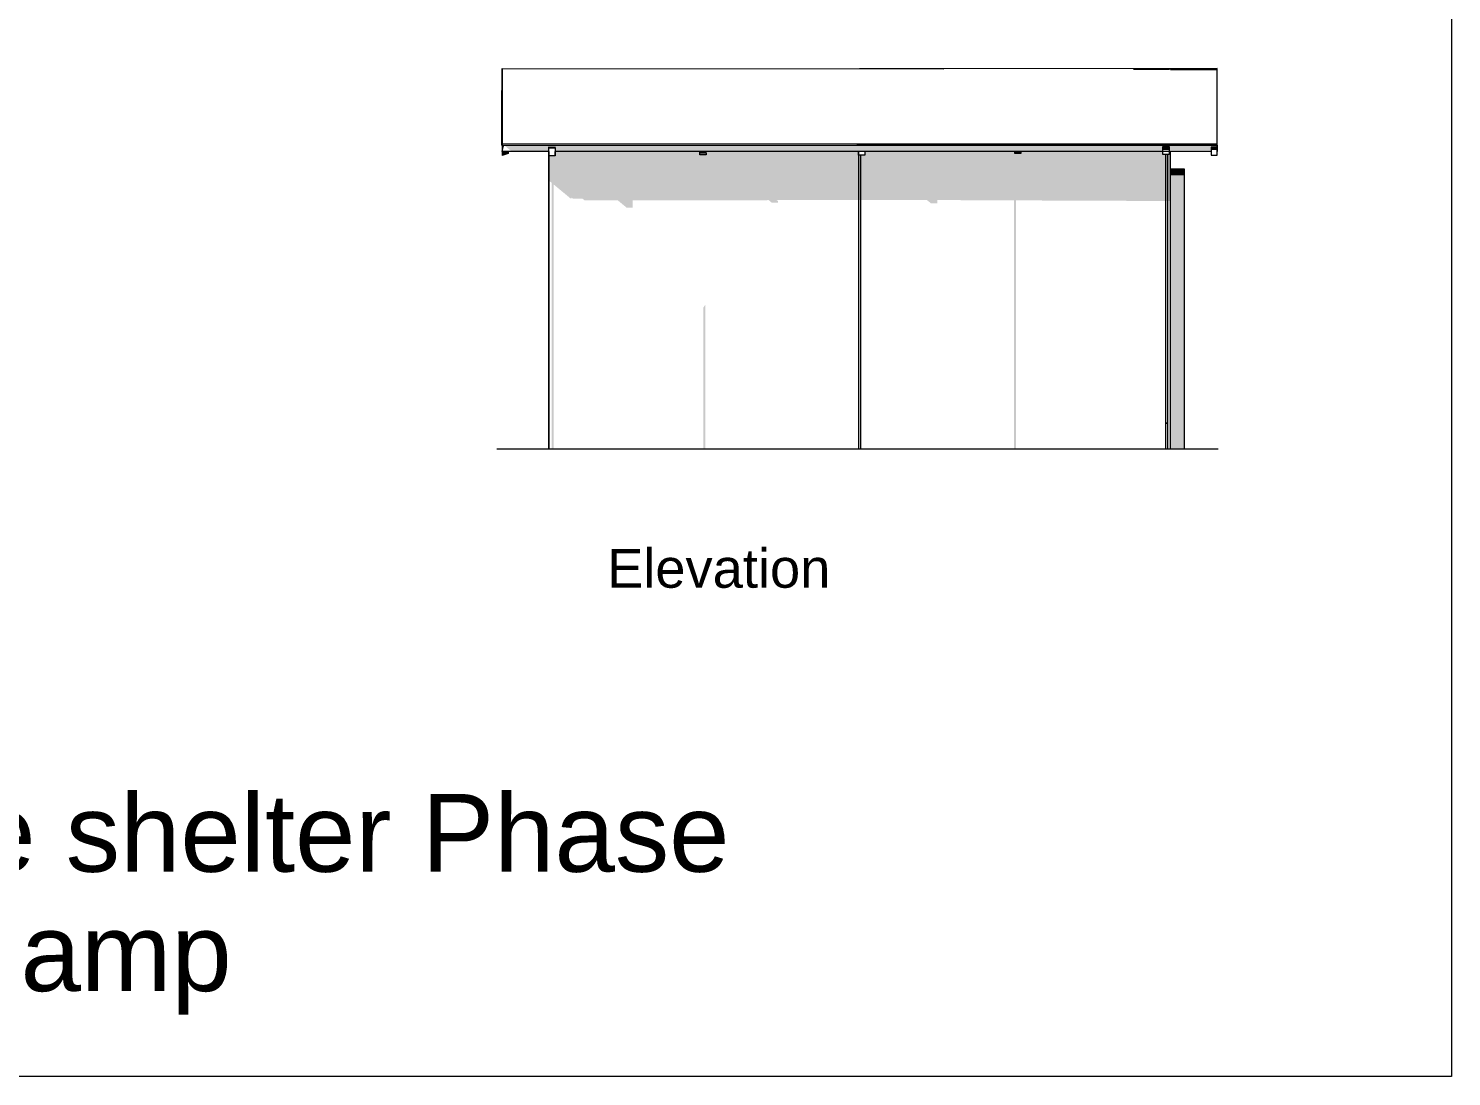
# Model space of a CAD drawing. Extents: x 4998 to 29504, y 981 to 19512.
# Drawn here: x 20348 to 29504, y 981 to 7724 of the extents above; entities that cross this region are included whole.
import ezdxf

# ---------------------------------------------------------------- set-up
doc = ezdxf.new("R2010")
doc.units = 0
doc.header["$MEASUREMENT"] = 0
for name, color, linetype, lineweight in [('A01_Esquisses.A_No_stylo__1', 7, 'Continuous', 5), ('A01_Esquisses.A_No_stylo__10', 134, 'Continuous', 5), ('B08_Murs ext_ Périphériques.B_No_stylo__161', 1, 'Continuous', 15)]:
    doc.layers.add(name, color=color, linetype=linetype, lineweight=lineweight)
for name, color, linetype, lineweight, true_color in [('B03_Constr_ Poteaux.B_No_stylo__189', 7, 'Continuous', 5, 0xb3b3b3), ('B03_Constr_ Poteaux.B_No_stylo__88', 7, 'Continuous', 13, 0xfd4435), ('B08_Murs ext_ Périphériques.B_No_stylo__189', 7, 'Continuous', 5, 0xb3b3b3), ('B08_Murs ext_ Périphériques.B_No_stylo__87', 7, 'Continuous', 13, 0x6a6a6a), ('B17_Toit_ Toitures.B_No_stylo__189', 7, 'Continuous', 5, 0xb3b3b3), ('B17_Toit_ Toitures.B_No_stylo__92', 7, 'Continuous', 13, 0xbf8080), ('C07_2D_ Textes_ Ttes échelle.C_No_stylo__66', 7, 'Continuous', 15, 0x5555ff), ('G04_Exter_ Environnement.G_No_stylo__189', 7, 'Continuous', 5, 0xb3b3b3), ('G04_Exter_ Environnement.G_No_stylo__90', 7, 'Continuous', 13, 0x00bfbf)]:
    doc.layers.add(name, color=color, linetype=linetype, lineweight=lineweight, true_color=true_color)
doc.styles.add('STYLE_GENERE_1', font='arial.ttf')

msp = doc.modelspace()

# ---------------------------------------------------------------- hatches: boundary and pattern name
at = {"layer": 'B03_Constr_ Poteaux.B_No_stylo__189', "linetype": 'Continuous', "lineweight": 0, "true_color": 0x595959}
for points in [[(25688.1, 6932.4), (25688.1, 6619.9), (25688.9, 6620.5), (25688.9, 6909.1), (25688.4, 6909.1), (25688.4, 6932.4)], [(25688.9, 6909.1), (25688.9, 6620.5), (25690.6, 6619.9), (25690.6, 6909.1)], [(25690.6, 6909.1), (25690.6, 6619.9), (25700.6, 6619.9), (25700.6, 6909.1)], [(25700.7, 6909.1), (25700.6, 6909.1), (25700.6, 6619.9), (25700.7, 6620)], [(25700.7, 6909.1), (25700.7, 6620), (25702.3, 6620.5), (25702.3, 6909.1)], [(25703.2, 6909.1), (25702.3, 6909.1), (25702.3, 5018.9), (25703.2, 5018.9)], [(27663.6, 6912.3), (27663.6, 6613.9), (27664.2, 6614.2), (27664.2, 6912.3)], [(27664.2, 6912.3), (27664.2, 6614.2), (27666.9, 6613.8), (27666.9, 6912.3)], [(27674.9, 6912.3), (27666.9, 6912.3), (27666.9, 6613.8), (27674.9, 6613.8)], [(27674.9, 6912.3), (27674.9, 6613.8), (27677.6, 6614.2), (27677.6, 6912.3)], [(27678.2, 6912.3), (27677.6, 6912.3), (27677.6, 5186.4), (27678.2, 5186.4)], [(23695.8, 5183.9), (23695.8, 5018.9), (23695.9, 5018.9), (23695.9, 5183.9)], [(27677.6, 5183.9), (27678.2, 5183.9), (27678.2, 5186.4), (27677.6, 5186.4)], [(27677.6, 5018.9), (27678.2, 5018.9), (27678.2, 5183.9), (27677.6, 5183.9)]]:
    msp.add_hatch(color=251, dxfattribs=at).paths.add_polyline_path(points, flags=0)
at = {"layer": 'B08_Murs ext_ Périphériques.B_No_stylo__189', "linetype": 'Continuous', "lineweight": 0, "true_color": 0x595959}
for points in [[(23695.9, 6932.4), (23695.9, 6745.7), (23696.5, 6745.2), (23696.5, 6904.3), (23696.4, 6904.3), (23696.4, 6932.4)], [(23696.5, 6745.2), (23714, 6730.7), (23714, 6093.2), (23727.4, 6113.3), (23727.4, 6719.7), (23838.3, 6627.9), (23843.9, 6635.8), (23849.3, 6629.2), (23912.5, 6629), (23926.2, 6617.8), (24139.5, 6618), (24196, 6571.3), (24236, 6571.3), (24236, 6618.2), (24688.8, 6618.7), (24688.8, 6911.3), (24667.5, 6911.3), (24667.5, 6932.4), (23736.5, 6932.4), (23736.4, 6904.3), (23696.5, 6904.3)], [(24688.8, 6618.7), (25110.3, 6619.2), (25130.1, 6602.9), (25170.1, 6602.9), (25170.1, 6612.8), (25162.3, 6619.3), (25688.1, 6619.9), (25688.1, 6932.4), (24707.5, 6932.4), (24707.5, 6911.3), (24688.8, 6911.3)], [(25728.4, 6909.1), (25703.2, 6909.1), (25703.2, 6619.9), (26050.1, 6620.4), (26128.4, 6620), (26155.3, 6597.8), (26195.3, 6597.8), (26195.3, 6619.8), (26688.8, 6617.8), (26688.8, 5515), (26702.2, 5535.1), (26702.2, 6617.7), (27663.6, 6613.9), (27663.6, 6912.3), (27645.9, 6912.3), (27645.9, 6932.4), (26732.9, 6932.4), (26732.9, 6918.5), (26692.9, 6918.5), (26692.9, 6932.4), (25728.4, 6932.4)], [(27678.2, 6613.8), (27685.9, 6613.8), (27685.9, 6912.3), (27678.2, 6912.3)], [(27685.9, 6613.8), (27695.9, 6613.7), (27695.9, 6932.4), (27685.9, 6932.4)], [(27785.9, 6818.9), (27695.9, 6818.9), (27695.9, 6778.9), (27785.9, 6778.9)], [(27695.9, 6778.9), (27695.9, 5018.9), (27785.9, 5018.9), (27785.9, 6778.9)], [(23714, 6092.8), (23714, 5185.9), (23727.4, 5206), (23727.4, 6112.9)], [(24688.8, 5380.5), (24702.2, 5400.6), (24702.2, 5946.6), (24688.8, 5926.5)], [(26688.8, 5514.6), (26688.8, 5019), (26702.2, 5019), (26702.2, 5534.7)], [(24688.8, 5019), (24702.2, 5019), (24702.2, 5400.2), (24688.8, 5380.1)], [(23714, 5019), (23727.4, 5019), (23727.4, 5205.7), (23714, 5185.6)]]:
    msp.add_hatch(color=251, dxfattribs=at).paths.add_polyline_path(points, flags=0)
at = {"layer": 'B17_Toit_ Toitures.B_No_stylo__189', "linetype": 'Continuous', "lineweight": 0, "true_color": 0x595959}
for points in [[(23394.5, 7423.9), (23393.9, 7218.9), (23394.6, 7218.9), (23394.6, 7418.9), (23394.5, 7418.9)], [(23394.6, 7463), (23394.6, 7463), (23394.6, 7460.4), (23394.6, 7460.4), (23394.6, 7460.6)], [(27686.1, 7458.7), (27685.9, 7458.9), (27685.9, 7458.7)], [(27996.1, 7458.4), (27996.3, 7458.4), (27996.3, 7458.8), (27996.2, 7458.9)], [(23393.1, 6972.4), (23394.6, 6972.4), (23394.6, 7178.9), (23393.7, 7178.9)]]:
    msp.add_hatch(color=251, dxfattribs=at).paths.add_polyline_path(points, flags=0)
at = {"layer": 'G04_Exter_ Environnement.G_No_stylo__189', "linetype": 'Continuous', "lineweight": 0, "true_color": 0x595959}
for points in [[(23394.6, 7463.4), (23394.6, 7460.4), (23394.6, 7460.4), (23394.6, 7460.4), (23394.6, 7463)], [(23394.6, 7460.4), (23394.6, 7458.1)], [(23394.6, 7458.1), (23394.8, 7246.9), (23394.8, 7246.7)], [(27996.2, 7458.9), (27996.1, 7458.4)], [(27996.3, 7458.9), (27996.3, 7458.9), (27996.3, 7418.9), (27996.3, 7418.9)], [(23395.1, 6972.1), (23394.6, 6971.9), (23394.6, 6932.4), (23401.3, 6963.4), (23403.1, 6971.8), (23395.1, 6971.8)], [(23402.8, 6970.2), (23399.1, 6953), (23406.7, 6963.9)], [(23695.8, 6971.9), (23409.5, 6971.8), (23457.5, 6932.4), (23695.8, 6932.4)], [(23695.8, 6971.9), (23695.8, 6932.4), (23696.4, 6932.4), (23696.4, 6956.2), (23696.4, 6963.1), (23696.5, 6963.1), (23696.5, 6971.9)], [(23696.4, 6963.1), (23696.4, 6956.2), (23736.4, 6956.2), (23736.4, 6963.1)], [(23696.5, 6963.1), (23736.4, 6963.1), (23736.4, 6932.4), (24688.8, 6932.4), (24688.8, 6972.1), (23696.5, 6971.9)], [(23736.4, 6956.2), (23736.4, 6904.3), (23736.5, 6932.4), (23736.4, 6932.4), (23736.4, 6963.1)], [(24688.8, 6962.3), (25700.7, 6961.4), (25700.7, 6972.4), (25680.9, 6972.4), (24688.8, 6972.1)], [(24688.8, 6932.4), (25582.1, 6932.4), (25700.7, 6933), (25700.7, 6961.4), (24688.8, 6962.3)], [(25700.7, 6961.4), (27645.9, 6959.7), (27645.9, 6964.2), (27663.6, 6964.2), (27663.6, 6972.4), (25700.7, 6972.4)], [(25700.7, 6961.4), (25700.7, 6933), (25739.7, 6933.2), (27645.9, 6940.9), (27645.9, 6959.7)], [(27645.9, 6964.2), (27645.9, 6941), (27685.9, 6941), (27685.9, 6964.2)], [(27663.6, 6972.4), (27663.6, 6964.2), (27685.9, 6964.2), (27685.9, 6972.4)], [(27685.9, 6972.4), (27685.9, 6959.7), (27956.2, 6959.4), (27956.2, 6961), (27956.2, 6961.1), (27996.2, 6961.1), (27996.2, 6972.4)], [(27685.9, 6941.1), (27956.2, 6942.2), (27956.2, 6959.4), (27685.9, 6959.7)], [(27956.2, 6961.1), (27956.2, 6961), (27996.2, 6961), (27996.2, 6961.1)], [(27956.2, 6961), (27956.2, 6942.9), (27996.2, 6942.9), (27996.2, 6961)], [(27996.2, 6972.4), (27996.2, 6961), (27996.2, 6961), (27996.2, 6932.4), (27996.3, 6932.4), (27996.3, 6972.4)], [(23420.8, 6932.4), (23394.6, 6923.7), (23394.6, 6905.6), (23434.6, 6918.8), (23434.6, 6932.4)], [(23394.6, 6923.7), (23420.8, 6932.4), (23394.6, 6932.4)], [(23394.6, 6932.1), (23394.6, 6932.1), (23394.6, 6932.2)], [(23434.6, 6932.4), (23434.6, 6932.1), (23695.8, 6932.1), (23695.8, 6932.4)], [(23696.4, 6956.2), (23696.4, 6951.1), (23696.5, 6951.1), (23696.5, 6956.2)], [(23736.4, 6956.2), (23696.5, 6956.2), (23696.5, 6951.1), (23736.4, 6951.2)], [(24667.5, 6932.4), (24667.5, 6922.5), (24688.8, 6922.5), (24688.8, 6932.4)], [(24707.5, 6932.4), (24688.8, 6932.4), (24688.8, 6922.5), (24707.5, 6922.5)], [(25700.7, 6932.4), (25688.4, 6932.4), (25688.4, 6931.2), (25700.7, 6931.2)], [(25700.7, 6931.2), (25728.4, 6931.1), (25728.4, 6932.4), (25700.7, 6932.4)], [(26732.9, 6932.4), (26692.9, 6932.4), (26692.9, 6918.5), (26732.9, 6918.5)], [(27956.1, 6932.4), (27695.9, 6932.4), (27695.9, 6932.1), (27956.1, 6932.1)], [(27956.1, 6932.4), (27956.1, 6932.1), (27956.2, 6932.1), (27956.2, 6932.4)], [(23695.9, 5958.9), (23695.9, 5964)]]:
    msp.add_hatch(color=251, dxfattribs=at).paths.add_polyline_path(points, flags=0)

# ---------------------------------------------------------------- linework, layer by layer
at = {"layer": 'A01_Esquisses.A_No_stylo__1', "linetype": 'Continuous'}
msp.add_line((23361.9, 5018.9), (28002.2, 5018.9), dxfattribs=at)
at = {"layer": 'A01_Esquisses.A_No_stylo__10', "linetype": 'Continuous'}
for p, q in [((29503.6, 19511.9), (29503.6, 980.7)), ((29503.6, 980.7), (4998, 980.7))]:
    msp.add_line(p, q, dxfattribs=at)
at = {"layer": 'B03_Constr_ Poteaux.B_No_stylo__88', "linetype": 'Continuous'}
for p, q in [((23695.8, 5185.9), (23695.8, 6932.4)), ((23695.8, 5185.9), (23695.9, 5185.9)), ((23695.8, 5183.9), (23695.8, 5185.9)), ((23695.8, 5018.9), (23695.8, 5183.9)), ((23695.8, 5183.9), (23695.9, 5183.9)), ((27663.5, 5186.4), (27664.2, 5186.4)), ((27663.5, 5183.9), (27664.2, 5183.9)), ((27664.2, 5186.4), (27666.9, 5186.4)), ((27664.2, 5183.9), (27666.9, 5183.9)), ((27666.9, 5186.4), (27674.9, 5186.4)), ((27666.9, 5183.9), (27674.9, 5183.9)), ((27674.9, 5186.4), (27677.6, 5186.4)), ((27674.9, 5183.9), (27677.6, 5183.9)), ((27677.6, 5186.4), (27678.2, 5186.4)), ((27677.6, 5183.9), (27678.2, 5183.9))]:
    msp.add_line(p, q, dxfattribs=at)
at = {"layer": 'B08_Murs ext_ Périphériques.B_No_stylo__161', "linetype": 'Continuous'}
for p, q in [((27785.9, 6818.9), (27695.9, 6818.9)), ((27785.9, 6778.9), (27785.9, 6818.9)), ((27785.9, 5018.9), (27785.9, 6778.9))]:
    msp.add_line(p, q, dxfattribs=at)
at = {"layer": 'B08_Murs ext_ Périphériques.B_No_stylo__87', "linetype": 'Continuous'}
for p, q in [((23695.9, 6932.4), (23695.9, 5018.9)), ((25688.1, 6932.4), (25688.1, 5018.9)), ((25703.2, 5018.9), (25703.2, 6909.1)), ((27663.6, 6912.3), (27663.6, 5018.9)), ((27678.2, 5018.9), (27678.2, 6912.3)), ((27695.9, 5186.4), (27695.9, 6932.4)), ((27695.8, 5186.4), (27695.9, 5186.4)), ((27695.9, 5018.9), (27695.9, 5186.4))]:
    msp.add_line(p, q, dxfattribs=at)
at = {"layer": 'B17_Toit_ Toitures.B_No_stylo__92', "linetype": 'Continuous'}
for p, q in [((23393.8, 7218.9), (23394.5, 7433.9)), ((23393.9, 7218.9), (23394.5, 7423.9)), ((23394.6, 7463.4), (23394.6, 7465.8)), ((23394.6, 7465.8), (26236.6, 7464.8)), ((23394.6, 7460.4), (23394.6, 7463.4)), ((23394.6, 7463), (23394.8, 7247.5)), ((23394.6, 7458.9), (23394.6, 7463)), ((27996.3, 7465.8), (25695.4, 7465)), ((27996.3, 6981.7), (27996.3, 7465.8)), ((23394.8, 7247.5), (23395.1, 6981.2)), ((23393.1, 6972.4), (23393.7, 7178.9)), ((23393.1, 6981.7), (23393.7, 7178.9)), ((23393.1, 6972.4), (23393.1, 6981.7)), ((23394.6, 6972.4), (23393.1, 6972.4)), ((23395.1, 6981.2), (25680.9, 6981.7)), ((23395.1, 6971.8), (23395.1, 6981.2)), ((23395.1, 6971.8), (25680.9, 6972.4)), ((25680.9, 6981.7), (27996.3, 6981.7)), ((25680.9, 6972.4), (25680.9, 6981.7)), ((25680.9, 6972.4), (27996.3, 6972.4)), ((27996.3, 6972.4), (27996.3, 6981.7))]:
    msp.add_line(p, q, dxfattribs=at)
at = {"layer": 'G04_Exter_ Environnement.G_No_stylo__90', "linetype": 'Continuous'}
for p, q in [((23394.6, 7458.9), (23394.5, 7458.9)), ((23394.5, 7418.9), (23394.5, 7458.9)), ((23394.6, 7418.9), (23394.5, 7418.9)), ((23394.6, 7463.7), (23394.6, 6971.9)), ((27685.9, 7458.9), (27458.3, 7458.9)), ((27685.9, 7458.9), (27685.9, 7458.7)), ((27695.9, 7458.9), (27996.1, 7458.9)), ((27695.9, 7458.7), (27695.9, 7458.9)), ((27996.1, 7458.4), (27996.1, 7458.9)), ((27996.3, 7458.9), (27996.3, 7458.9)), ((27996.3, 7418.9), (27996.3, 7458.9)), ((27996.3, 7418.9), (27996.3, 7418.9)), ((23393.5, 7218.9), (23394.6, 7218.9)), ((23393.5, 7178.9), (23393.5, 7218.9)), ((23394.6, 7178.9), (23393.5, 7178.9)), ((23395.1, 6972.1), (23394.6, 6971.9)), ((23394.6, 6971.9), (23394.6, 6932.4)), ((23394.6, 6932.4), (23403.1, 6971.8)), ((23696.4, 6956.2), (23696.4, 6963.2)), ((23736.4, 6956.2), (23736.4, 6963.1)), ((25680.9, 6972.4), (25679.3, 6972.4)), ((27645.9, 6964.2), (27645.9, 6964.3)), ((27645.9, 6912.3), (27645.9, 6964.2)), ((27645.9, 6964.2), (27685.9, 6964.2)), ((27685.9, 6964.2), (27685.9, 6912.3)), ((27956.2, 6961.2), (27956.2, 6961)), ((27996.2, 6961), (27956.2, 6961)), ((27956.2, 6961), (27956.2, 6909.1)), ((27996.2, 6961.1), (27996.2, 6972.4)), ((27996.2, 6966.1), (27996.2, 6961)), ((27996.2, 6909.1), (27996.2, 6961)), ((27996.3, 6972.4), (27996.3, 6972.4)), ((27996.3, 6972.4), (27996.3, 6932.4)), ((23394.6, 6932.4), (23394.6, 6923.7)), ((23394.6, 6923.7), (23420.8, 6932.4)), ((23696.4, 6932.4), (23394.6, 6932.4)), ((23394.6, 6932.2), (23394.6, 6932.1)), ((23394.6, 6932.1), (23394.6, 6932.1)), ((23394.6, 6923.7), (23394.6, 6905.6)), ((23434.6, 6918.8), (23394.6, 6905.6)), ((23434.6, 6932.4), (23434.6, 6918.8)), ((23695.8, 6932.1), (23434.6, 6932.1)), ((23696.4, 6956.2), (23736.4, 6956.2)), ((23696.4, 6904.3), (23696.4, 6956.2)), ((23736.4, 6904.3), (23696.4, 6904.3)), ((23736.4, 6956.2), (23736.4, 6904.3)), ((23736.4, 6904.3), (23736.5, 6932.4)), ((27956.2, 6932.4), (23736.4, 6932.4)), ((24667.5, 6921.2), (24667.5, 6932.4)), ((24667.5, 6911.3), (24667.5, 6921.2)), ((24707.5, 6921.2), (24667.5, 6921.2)), ((24707.5, 6911.3), (24667.5, 6911.3)), ((24707.5, 6921.2), (24707.5, 6932.4)), ((24707.5, 6921.2), (24707.5, 6911.3)), ((25688.4, 6909.1), (25688.4, 6932.4)), ((25728.4, 6909.1), (25688.4, 6909.1)), ((25728.4, 6932.4), (25728.4, 6909.1)), ((26692.9, 6918.5), (26692.9, 6932.4)), ((26732.9, 6918.5), (26692.9, 6918.5)), ((26732.9, 6932.4), (26732.9, 6918.5)), ((27685.9, 6912.3), (27645.9, 6912.3)), ((27956.1, 6932.1), (27695.9, 6932.1)), ((27956.1, 6932.1), (27956.1, 6932.4)), ((27956.2, 6932.1), (27956.1, 6932.1)), ((27956.2, 6909.1), (27996.2, 6909.1)), ((27996.3, 6932.4), (27996.2, 6932.4))]:
    msp.add_line(p, q, dxfattribs=at)

# ---------------------------------------------------------------- texts
at = {"layer": 'C07_2D_ Textes_ Ttes échelle.C_No_stylo__66', "linetype": 'Continuous', "insert": (24070.5, 4375.5), "char_height": 250, "attachment_point": 1, "style": 'STYLE_GENERE_1'}
msp.add_mtext('{Elevation }', dxfattribs=at)
at = {"layer": 'C07_2D_ Textes_ Ttes échelle.C_No_stylo__66', "linetype": 'Continuous', "insert": (18860.6, 2798.2), "char_height": 500, "width": 12127.606, "attachment_point": 2, "line_spacing_factor": 0.921299, "style": 'STYLE_GENERE_1'}
msp.add_mtext('{Drawing of semi durable shelter Phase I at Kigeme Camp}', dxfattribs=at)

doc.saveas('drawing.dxf')
